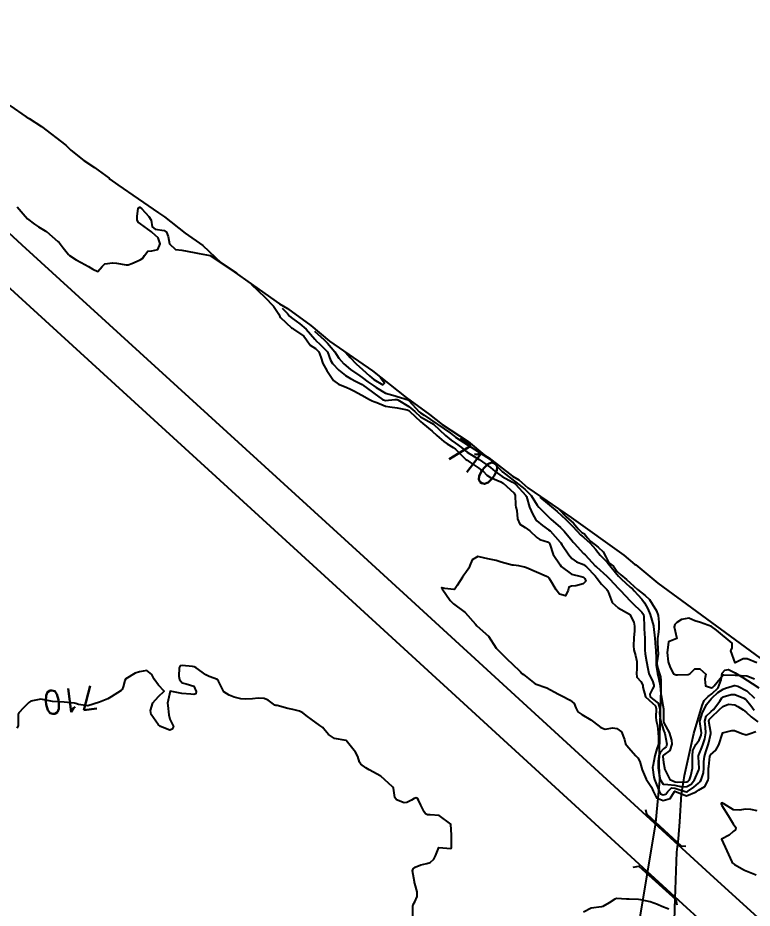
# Model space of a CAD drawing. Header units: metres. Extents: x 307586 to 320046, y 7427249 to 7434250.
# Drawn here: x 309109.8 to 309234.7, y 7432867.9 to 7433019.2 of the extents above; entities that cross this region are included whole.
import ezdxf
from ezdxf.enums import TextEntityAlignment as Align

# ---------------------------------------------------------------- set-up
doc = ezdxf.new("R2010")
doc.units = ezdxf.units.M
doc.header["$MEASUREMENT"] = 0
for name, color, linetype in [('Area', 45, 'Continuous'), ('Cotas', 45, 'Continuous'), ('Curvas de Nivel 1m', 11, 'Continuous'), ('Curvas de Nivel 5m', 15, 'Continuous'), ('Hidrografia', 140, 'Continuous'), ('Pontes_Viadutos_Tubos', 190, 'Continuous'), ('Vias Primárias', 230, 'Continuous')]:
    doc.layers.add(name, color=color, linetype=linetype)
doc.styles.add('Style-STANDARD', font='STANDARD.shx')

msp = doc.modelspace()

# ---------------------------------------------------------------- linework, layer by layer
at = {"layer": 'Area'}
msp.add_polyline3d([(309108.46, 7433004.32, 713.68), (309111.24, 7433002.34, 714.1), (309111.75, 7433002.08, 715.02), (309113.87, 7433000.73, 715.38), (309117.98, 7432997.58, 714.8), (309118.85, 7432996.7, 715.53), (309121.07, 7432994.93, 715.01), (309122.83, 7432993.76, 713.95), (309125.33, 7432991.92, 709.45), (309125.48, 7432991.76, 709.61), (309126.83, 7432990.84, 709.78), (309133.73, 7432986.04, 712.91), (309134.76, 7432985.38, 711.65), (309138.27, 7432982.61, 710.31), (309141.28, 7432980.52, 710.34), (309144.42, 7432977.57, 710.86), (309145.24, 7432977, 712.9), (309150.87, 7432973.03, 717.42), (309154.29, 7432970.6, 717.83), (309155.69, 7432969.82, 713.7), (309159.64, 7432966.91, 716.22), (309162.82, 7432964.26, 711.12), (309170.1, 7432959.22, 714.27), (309175.85, 7432954.67, 710.77), (309179.82, 7432951.77, 710.67), (309182, 7432950.1, 711.29), (309186.41, 7432947.18, 711.28), (309189.17, 7432944.9, 711.03), (309189.92, 7432944.44, 710.95), (309193.92, 7432941.28, 715.6), (309195.01, 7432940.68, 713.66), (309196.55, 7432939.3, 716.31), (309203.93, 7432934.28, 715.03), (309212.86, 7432927.86, 714.83), (309214.74, 7432926.32, 716.64), (309214.89, 7432926.25, 711.29), (309218.65, 7432923.11, 714.65), (309239.24, 7432908.04, 705.91)], dxfattribs=at)
at = {"layer": 'Curvas de Nivel 1m', "flags": 128}
for points, elevation in [([(309154.76, 7432969.86), (309155.35, 7432969.31), (309155.7, 7432968.94), (309156.03, 7432968.52), (309156.5, 7432968.09), (309157.78, 7432967.21), (309158.86, 7432966.3), (309160.34, 7432964.59), (309160.42, 7432964.47), (309160.43, 7432964.45), (309160.45, 7432964.44), (309161.27, 7432963.63), (309162.43, 7432962.49), (309162.46, 7432962.45), (309162.96, 7432960.99), (309163.3, 7432960.44), (309164.4, 7432959.33), (309165.53, 7432958.41), (309166.38, 7432957.89), (309167.36, 7432957.4), (309168.37, 7432956.87), (309168.66, 7432956.67), (309169.07, 7432956.37), (309170.35, 7432955.42), (309171.83, 7432954.34), (309172.33, 7432954.17), (309173.95, 7432954.31), (309174.3, 7432954.34), (309174.43, 7432954.3), (309176.32, 7432953.15), (309177.3, 7432952.27), (309178.3, 7432951.41), (309180.21, 7432950.32), (309180.5, 7432950.12), (309182.55, 7432948.21), (309183.5, 7432947.44), (309184.25, 7432946.94), (309185.25, 7432946.17), (309186.23, 7432945.39), (309188.16, 7432944.19), (309188.24, 7432944.14), (309189.4, 7432943.32), (309190.2, 7432942.76), (309191.01, 7432942.1), (309192.18, 7432941.25), (309193.96, 7432940.28), (309194.43, 7432939.94), (309196.22, 7432938.04), (309196.33, 7432937.85), (309196.8, 7432936.03), (309197.37, 7432934.77), (309197.82, 7432934.02), (309198.09, 7432933.7), (309199.03, 7432932.95), (309200.08, 7432932.2), (309200.32, 7432931.99), (309202.05, 7432930.08), (309202.14, 7432929.97), (309202.33, 7432929.68), (309203.49, 7432927.96), (309204.02, 7432927.29), (309204.81, 7432926.74), (309206.01, 7432926.29), (309206.53, 7432925.91), (309207.98, 7432924.35), (309208.35, 7432923.89), (309209.04, 7432922.96), (309209.95, 7432922.04), (309210.1, 7432921.87), (309210.19, 7432921.63), (309210.87, 7432919.86), (309211.92, 7432918.96), (309213.85, 7432917.83), (309213.9, 7432917.79), (309214.55, 7432916.48), (309214.66, 7432915.82), (309214.66, 7432915.03), (309214.59, 7432913.82), (309214.49, 7432912.48), (309214.56, 7432911.82), (309214.85, 7432910.84), (309215.08, 7432909.81), (309215.1, 7432908.51), (309215, 7432907.81), (309215.1, 7432907.14), (309215.77, 7432906.39), (309216.08, 7432905.8), (309216.09, 7432905.46), (309216.55, 7432903.79), (309217.72, 7432902.71), (309218.22, 7432902.28), (309218.36, 7432901.77), (309218.31, 7432900.38), (309218.37, 7432899.77), (309218.58, 7432898.87), (309218.7, 7432897.76), (309218.77, 7432896.88), (309218.76, 7432895.76), (309218.45, 7432894.95), (309218.13, 7432893.77), (309217.77, 7432891.96), (309217.76, 7432891.78), (309217.96, 7432890.16), (309218.06, 7432889.77), (309218.41, 7432888.92), (309218.87, 7432887.76), (309219.11, 7432887.33), (309219.54, 7432887.17), (309220, 7432887.29), (309220.34, 7432887.74), (309220.97, 7432888.32), (309221.55, 7432888.29), (309223.3, 7432887.71), (309223.54, 7432887.65), (309223.71, 7432887.71), (309224.79, 7432888.46), (309225.56, 7432889.13), (309225.85, 7432889.4), (309226.02, 7432889.68), (309226.39, 7432890.87), (309226.46, 7432891.67), (309226.44, 7432892.83), (309226.56, 7432893.67), (309226.81, 7432894.48), (309227.19, 7432895.66), (309227.29, 7432896.02), (309227.66, 7432897.59), (309227.67, 7432897.66), (309227.66, 7432897.72), (309227.32, 7432899.66), (309227.39, 7432899.97), (309227.7, 7432900.29), (309229.12, 7432901.64), (309229.72, 7432902.17), (309230.67, 7432902.57), (309231.72, 7432902.46), (309232.27, 7432902.15), (309233.14, 7432901.6), (309233.71, 7432901.17), (309234.54, 7432900.42), (309235.62, 7432899.56)], 709), ([(309160.26, 7432965.95), (309161.37, 7432965.01), (309161.92, 7432964.46), (309162.45, 7432963.89), (309163.72, 7432962.43), (309164, 7432962), (309164.42, 7432961.33), (309165.25, 7432960.41), (309166.4, 7432959.45), (309167.96, 7432958.38), (309168.38, 7432958.09), (309169.36, 7432957.35), (309170.37, 7432956.63), (309170.76, 7432956.35), (309172.35, 7432955.43), (309173.58, 7432955.08), (309176.21, 7432954.28), (309176.33, 7432954.19), (309178.06, 7432952.26), (309178.31, 7432952.04), (309178.9, 7432951.66), (309183.37, 7432948.64), (309183.96, 7432948.18), (309184.13, 7432948.05), (309184.26, 7432947.96), (309185.01, 7432947.42), (309190.21, 7432944.11)], 708), ([(309165.51, 7432962.36), (309166.33, 7432961.45), (309167.36, 7432960.39), (309168.4, 7432959.46), (309169.62, 7432958.36), (309170.03, 7432958.01), (309170.38, 7432957.75), (309171.86, 7432956.85), (309172.16, 7432957.13), (309171.43, 7432958.05)], 707), ([(309190.21, 7432944.11), (309192.17, 7432942.09), (309192.19, 7432942.07), (309192.24, 7432942.04), (309196.01, 7432939.12), (309197.1, 7432938.03), (309198.13, 7432936.38), (309198.39, 7432936.02), (309200.1, 7432934.32), (309200.47, 7432933.99), (309202.08, 7432932.6), (309202.7, 7432931.96), (309204.06, 7432930.3), (309204.22, 7432930.11), (309204.39, 7432929.94), (309206.03, 7432928.19), (309206.28, 7432927.92), (309208, 7432926.08), (309208.1, 7432925.99), (309208.2, 7432925.9), (309209.98, 7432924.32), (309210.43, 7432923.87), (309211.96, 7432922.23), (309212.32, 7432921.85), (309213.94, 7432920.13), (309214.08, 7432919.98), (309214.24, 7432919.83), (309215.91, 7432918.22), (309216.19, 7432917.8), (309216.29, 7432917.4), (309216.32, 7432915.8), (309216.33, 7432915.34), (309216.42, 7432913.79), (309216.43, 7432913.21), (309216.45, 7432911.79), (309216.5, 7432911.12), (309216.74, 7432909.79), (309216.93, 7432908.65), (309217.14, 7432907.79), (309217.77, 7432906.38), (309217.93, 7432905.95), (309217.97, 7432905.78), (309217.97, 7432905.57), (309217.75, 7432905.16), (309217.27, 7432904.26), (309217.36, 7432903.78), (309217.73, 7432903.48), (309218.69, 7432902.74), (309218.96, 7432901.76), (309218.94, 7432901), (309219.07, 7432899.76), (309219.67, 7432897.97), (309219.76, 7432897.75), (309219.81, 7432897.6), (309220.15, 7432895.74), (309220.06, 7432895.32), (309219.63, 7432894.96), (309219.02, 7432894.36), (309218.83, 7432893.76), (309218.72, 7432892.88), (309218.72, 7432891.76), (309218.79, 7432890.97), (309219.03, 7432889.76), (309219.56, 7432888.94), (309220.37, 7432888.93), (309221.56, 7432888.82), (309222.74, 7432888.54), (309223.56, 7432888.56), (309224.29, 7432888.97), (309224.86, 7432889.69), (309225.59, 7432891.42), (309225.66, 7432891.62), (309225.66, 7432891.68), (309225.6, 7432892.6), (309225.53, 7432893.6), (309225.52, 7432893.68), (309225.54, 7432893.76), (309225.62, 7432893.96), (309226.13, 7432895.18), (309226.31, 7432895.67), (309226.64, 7432896.68), (309226.8, 7432897.67), (309226.72, 7432898.63), (309226.61, 7432899.67), (309226.87, 7432900.5), (309227.71, 7432901.29), (309228.11, 7432901.65), (309229.18, 7432903.09), (309229.54, 7432903.63), (309229.63, 7432903.73), (309229.74, 7432903.79), (309231.14, 7432904.21), (309231.74, 7432904.21), (309233.25, 7432903.59), (309233.55, 7432903.41), (309233.73, 7432903.23), (309234.46, 7432902.32), (309235.01, 7432901.57)], 708), ([(309198.56, 7432937.74), (309201.51, 7432935.28), (309202.99, 7432933.96), (309204.08, 7432932.86), (309204.94, 7432931.94), (309205.5, 7432931.36), (309206.06, 7432930.87), (309207.16, 7432929.91), (309208.04, 7432928.9), (309208.84, 7432927.89), (309209.43, 7432927.29), (309210.01, 7432926.69), (309210.71, 7432925.86), (309211.98, 7432924.31), (309212.4, 7432923.85), (309213.96, 7432922.45), (309214.31, 7432922.17), (309214.64, 7432921.82), (309215.26, 7432921.12), (309215.94, 7432920.4), (309216.4, 7432919.8), (309216.93, 7432918.78), (309217.34, 7432917.79), (309217.88, 7432915.87), (309217.9, 7432915.8), (309217.9, 7432915.78), (309217.9, 7432915.76), (309218.11, 7432913.78), (309218.27, 7432912.21), (309218.29, 7432911.77), (309218.34, 7432910.29), (309218.34, 7432909.77), (309218.37, 7432909.21), (309218.61, 7432907.77), (309218.82, 7432906.81), (309219.03, 7432905.76), (309219.16, 7432904.34), (309219.24, 7432903.76), (309219.35, 7432903.38), (309219.58, 7432901.75), (309219.58, 7432901.62), (309219.59, 7432899.75), (309219.69, 7432899.4), (309220.57, 7432897.74), (309220.96, 7432896.43), (309221.01, 7432895.74), (309220.69, 7432894.67), (309219.61, 7432893.88), (309219.55, 7432893.82), (309219.52, 7432893.75), (309219.52, 7432893.66), (309219.6, 7432892.66), (309219.75, 7432891.75), (309219.79, 7432891.55), (309220.69, 7432889.74), (309221.57, 7432889.38), (309221.99, 7432889.3), (309223.57, 7432889.34), (309223.82, 7432889.46), (309224.01, 7432889.7), (309224.27, 7432890.39), (309224.51, 7432891.7), (309224.56, 7432892.66), (309224.55, 7432893.7), (309224.62, 7432894.7), (309225.11, 7432895.69), (309225.65, 7432896.46), (309226.02, 7432897.31), (309226.06, 7432897.68), (309225.77, 7432899.6), (309225.77, 7432899.68), (309226.25, 7432901.13), (309226.51, 7432901.67), (309226.91, 7432902.48), (309227.73, 7432903.48), (309227.91, 7432903.66), (309228.85, 7432904.54), (309229.76, 7432905.11), (309230.13, 7432905.26), (309231.26, 7432905.62), (309231.63, 7432905.75), (309231.76, 7432905.75), (309232.26, 7432905.61), (309233.75, 7432904.82), (309235.07, 7432903.57)], 707), ([(309235.48, 7432909.56), (309233.82, 7432910.27), (309233.17, 7432910.25), (309231.81, 7432909.61), (309231.06, 7432911.62), (309231.29, 7432912.16), (309231.27, 7432912.9), (309228.63, 7432915.15), (309227.78, 7432915.76), (309225.89, 7432916.46), (309224.93, 7432916.73), (309223.9, 7432917.16), (309222.65, 7432916.97), (309221.89, 7432916.44), (309221.54, 7432916.08), (309221.41, 7432915.73), (309221.85, 7432913.73), (309220.45, 7432913.14), (309220.28, 7432911.75), (309220.25, 7432911.32), (309220.41, 7432909.74), (309220.72, 7432908.82), (309221.3, 7432907.73), (309221.78, 7432907.56), (309221.96, 7432907.55), (309223.78, 7432907.58), (309224.06, 7432907.71), (309224.94, 7432908.54), (309225.8, 7432908.57), (309226.82, 7432907.67), (309226.61, 7432906.83), (309226.75, 7432905.67), (309227.76, 7432905.36), (309227.98, 7432905.44), (309228.22, 7432905.65), (309229.78, 7432907.53), (309229.85, 7432907.56), (309231.78, 7432907.5), (309231.89, 7432907.5), (309233.78, 7432907.39), (309235.09, 7432906.88)], 706)]:
    msp.add_lwpolyline(points, dxfattribs=dict(at, elevation=elevation))
at = {"layer": 'Curvas de Nivel 5m', "elevation": 710, "flags": 128}
for points in [[(309109.69, 7432987.09), (309110.71, 7432985.89), (309111.49, 7432985.06), (309112.68, 7432984.1), (309113.34, 7432983.7), (309114.47, 7432983.02), (309114.6, 7432982.95), (309114.67, 7432982.89), (309115.64, 7432982.03), (309116.65, 7432981.18), (309116.86, 7432981), (309117.53, 7432980.1), (309118.42, 7432978.98), (309118.62, 7432978.8), (309119.74, 7432978.09), (309120.61, 7432977.6), (309121.82, 7432976.94), (309122.6, 7432976.47), (309123.43, 7432976.08), (309124.19, 7432976.91), (309124.61, 7432977.36), (309125.91, 7432977.58), (309126.61, 7432977.51), (309128.23, 7432977.24), (309128.61, 7432977.24), (309129.19, 7432977.43), (309130.62, 7432978.07), (309131.08, 7432978.37), (309131.34, 7432978.82), (309131.91, 7432979.54), (309132.63, 7432979.57), (309133.61, 7432979.82), (309134.03, 7432980.79), (309133.68, 7432981.81), (309132.67, 7432982.71), (309132.53, 7432982.81), (309130.69, 7432984.2), (309130.29, 7432984.44), (309130.09, 7432984.84), (309130.13, 7432985.41), (309130.26, 7432986.84), (309130.57, 7432986.99), (309130.93, 7432986.72), (309132.07, 7432985.45), (309132.47, 7432984.81), (309132.68, 7432983.67), (309133.17, 7432983.3), (309134.68, 7432983.03), (309135.09, 7432982.78), (309135.39, 7432982.05), (309135.63, 7432980.77), (309136.64, 7432979.85), (309137.68, 7432979.71), (309138.64, 7432979.56), (309140.09, 7432979.25), (309140.63, 7432979.17), (309142.54, 7432978.78), (309147.06, 7432975.78)], [(309149.47, 7432973.93), (309151.84, 7432971.71), (309153.27, 7432970.19), (309154.19, 7432968.86), (309154.32, 7432968.54), (309154.37, 7432968.41), (309154.5, 7432968.27), (309156.36, 7432966.52), (309156.48, 7432966.43), (309156.7, 7432966.3), (309158.46, 7432965.08), (309158.91, 7432964.49), (309159.55, 7432963.59), (309160.44, 7432962.98), (309160.98, 7432962.46), (309161.36, 7432961.52), (309161.69, 7432960.46), (309162.39, 7432959.25), (309162.91, 7432958.44), (309163.49, 7432957.54), (309164.37, 7432956.96), (309165.67, 7432956.41), (309166.36, 7432956.07), (309166.93, 7432955.81), (309168.34, 7432955.08), (309169.63, 7432954.36), (309170.08, 7432954.1), (309170.33, 7432954), (309170.87, 7432953.8), (309172.32, 7432953.22), (309173.07, 7432953.07), (309174.32, 7432952.92), (309176.01, 7432952.59), (309176.31, 7432952.44), (309176.49, 7432952.28), (309178.3, 7432950.57), (309178.68, 7432950.25), (309180.27, 7432948.94), (309181.07, 7432948.22), (309182.25, 7432947.19), (309182.83, 7432946.78), (309183.83, 7432946.19), (309184.24, 7432945.88), (309186.02, 7432944.16), (309186.21, 7432944), (309186.65, 7432943.71), (309188.2, 7432942.65), (309188.51, 7432942.45), (309188.93, 7432942.13), (309189.54, 7432941.47), (309190.18, 7432941.08), (309191.93, 7432940.34), (309192.17, 7432940.19), (309192.32, 7432940.09), (309194.15, 7432938.49), (309194.38, 7432938.07), (309194.45, 7432936.39), (309194.51, 7432936.06), (309194.69, 7432935.48), (309194.78, 7432934.06), (309195.18, 7432933.15), (309196.08, 7432932.61), (309196.87, 7432932.03), (309198.06, 7432930.86), (309198.58, 7432930.54), (309200.05, 7432930.08), (309200.17, 7432929.99), (309200.29, 7432929.75), (309200.87, 7432927.98), (309202.01, 7432926.22), (309202.23, 7432925.97), (309203.98, 7432924.64), (309205.63, 7432924.27), (309205.98, 7432924.17), (309206.23, 7432923.92), (309206.41, 7432923.47), (309205.96, 7432923.02), (309204.7, 7432922.68), (309203.96, 7432922.63), (309203.49, 7432922.42), (309203.39, 7432921.96), (309202.93, 7432920.97), (309201.95, 7432921.26), (309201.36, 7432921.98), (309200.45, 7432923.5), (309200.17, 7432923.99), (309199.98, 7432924.14), (309199.72, 7432924.25), (309197.99, 7432924.97), (309196.3, 7432925.74), (309196, 7432925.85), (309195.02, 7432926.05), (309194.13, 7432926.19), (309194, 7432926.18), (309193.88, 7432926.2), (309192.01, 7432926.71), (309191.15, 7432926.96), (309190.01, 7432927.19), (309189.25, 7432927.36), (309188.02, 7432927.66), (309187.08, 7432927.09), (309186.68, 7432926.15), (309186.49, 7432925.66), (309185.98, 7432924.93), (309185.66, 7432924.48), (309185.45, 7432924.17), (309184.5, 7432922.72), (309184.16, 7432922.19), (309183.95, 7432922.05), (309182.42, 7432922.21), (309181.95, 7432922.32), (309181.85, 7432922.32), (309181.9, 7432922.21), (309181.95, 7432922.14), (309183.34, 7432920.2), (309183.92, 7432919.62), (309185.9, 7432918.16), (309187.64, 7432916.14), (309187.88, 7432915.88), (309189.85, 7432914.11), (309191.15, 7432912.1), (309191.83, 7432911.38), (309193.13, 7432910.08), (309193.8, 7432909.45), (309195.27, 7432908.05), (309195.53, 7432907.79), (309195.78, 7432907.6), (309197.76, 7432906.02), (309199.75, 7432905.35), (309201.04, 7432904.68), (309201.74, 7432904.27), (309202.34, 7432903.96), (309203.73, 7432903.27), (309204.44, 7432902.66), (309204.72, 7432901.93), (309205.06, 7432901.28), (309205.7, 7432900.8), (309207.23, 7432899.9), (309207.69, 7432899.58), (309208.97, 7432898.59), (309209.67, 7432898.33), (309210.98, 7432898.55), (309211.67, 7432898.45), (309212.44, 7432897.84), (309212.95, 7432896.54), (309213.15, 7432895.83), (309213.63, 7432895.18), (309214.92, 7432893.81), (309215.26, 7432893.45), (309215.6, 7432892.82), (309215.89, 7432891.8), (309215.99, 7432891.39), (309216.64, 7432889.79), (309217.55, 7432888.46), (309217.83, 7432887.78), (309218.39, 7432886.62), (309219.53, 7432886.22), (309220.75, 7432886.51), (309221.45, 7432887.73), (309221.5, 7432887.78), (309221.54, 7432887.78), (309221.65, 7432887.73), (309223.54, 7432886.98), (309225.17, 7432887.69), (309225.37, 7432887.85), (309225.55, 7432887.96), (309226.63, 7432888.59), (309227.19, 7432889.66), (309227.24, 7432890), (309227.28, 7432891.66), (309227.29, 7432891.97), (309227.49, 7432893.66), (309227.51, 7432893.76), (309227.62, 7432893.97), (309228.51, 7432894.77), (309229, 7432895.64), (309229.63, 7432897.6), (309229.63, 7432897.63), (309229.63, 7432897.66), (309229.66, 7432897.71), (309231.2, 7432898.09), (309231.67, 7432898.06), (309232.95, 7432897.6), (309233.66, 7432897.34), (309234.35, 7432897.58), (309235.31, 7432897.93)], [(309176.99, 7432866.56), (309176.98, 7432868.26), (309177.05, 7432868.52), (309177.31, 7432868.97), (309177.71, 7432869.88), (309177.75, 7432870.25), (309177.73, 7432870.65), (309177.35, 7432872.09), (309177.29, 7432872.26), (309177.26, 7432872.36), (309176.94, 7432874.26), (309177.05, 7432874.59), (309177.38, 7432874.84), (309178.37, 7432875.26), (309179.39, 7432875.5), (309179.95, 7432875.67), (309180.57, 7432876.22), (309180.86, 7432876.77), (309181.42, 7432878.21), (309183.42, 7432878.04), (309183.57, 7432878.19), (309183.55, 7432880.09), (309183.55, 7432880.19), (309183.55, 7432880.28), (309183.47, 7432882.19), (309181.49, 7432883.63), (309179.95, 7432883.76), (309179.49, 7432883.76), (309179.16, 7432883.91), (309178.94, 7432884.24), (309178.35, 7432885.41), (309177.94, 7432886.25), (309177.78, 7432886.51), (309177.53, 7432886.62), (309177.23, 7432886.56), (309176.75, 7432886.27), (309175.95, 7432885.84), (309175.52, 7432885.81), (309174.21, 7432886.3), (309173.91, 7432886.68), (309173.68, 7432888.31), (309173.55, 7432888.54), (309171.57, 7432890.33), (309169.58, 7432891.38), (309168.97, 7432891.75), (309168.17, 7432892.37), (309167.93, 7432892.71), (309167.61, 7432893.65), (309167.23, 7432894.38), (309165.64, 7432896.4), (309163.65, 7432896.74), (309162.63, 7432897.41), (309161.79, 7432898.45), (309161.66, 7432898.58), (309161.17, 7432898.95), (309159.69, 7432900.03), (309159.1, 7432900.48), (309158.29, 7432901.08), (309157.7, 7432901.35), (309156.59, 7432901.63), (309155.71, 7432901.85), (309153.93, 7432902.32), (309153.71, 7432902.35), (309153.54, 7432902.37), (309153.29, 7432902.55), (309152.41, 7432903.25), (309151.72, 7432903.53), (309150.7, 7432903.6), (309149.72, 7432903.48), (309148.5, 7432903.39), (309147.72, 7432903.44), (309146.6, 7432903.76), (309145.73, 7432904.11), (309144.85, 7432904.65), (309143.93, 7432906.49), (309143.85, 7432906.66), (309143.76, 7432906.74), (309142.33, 7432907.24), (309141.77, 7432907.54), (309140.14, 7432908.71), (309139.79, 7432908.89), (309139.54, 7432908.96), (309137.79, 7432909.15), (309137.44, 7432909.09), (309137.27, 7432908.75), (309137.2, 7432907.31), (309137.3, 7432906.74), (309137.75, 7432906.2), (309138.47, 7432906.01), (309139.75, 7432905.6), (309140.16, 7432904.71), (309140.1, 7432904.34), (309139.73, 7432904.23), (309139.25, 7432904.24), (309137.73, 7432904.36), (309135.73, 7432904.76), (309135.29, 7432902.76), (309135.3, 7432902.35), (309135.47, 7432900.76), (309135.68, 7432900.02), (309136.3, 7432898.75), (309136.09, 7432898.33), (309135.66, 7432898.15), (309134.08, 7432898.78), (309133.67, 7432899.12), (309132.49, 7432900.8), (309132.37, 7432901.47), (309132.79, 7432902.79), (309133.72, 7432903.88), (309134.73, 7432904.77), (309133.75, 7432905.78), (309132.98, 7432906.79), (309132.59, 7432907.61), (309131.78, 7432908.3), (309130.52, 7432908.08), (309129.77, 7432907.81), (309128.19, 7432906.85), (309128.01, 7432906.6), (309127.74, 7432905.53), (309127.56, 7432905.04), (309127.4, 7432904.86), (309125.72, 7432903.78), (309125.15, 7432903.46), (309123.71, 7432902.9), (309121.71, 7432902.3), (309120.15, 7432902.5), (309119.71, 7432902.66), (309119.48, 7432902.72), (309117.71, 7432902.92), (309115.71, 7432903), (309113.72, 7432903.39), (309112.01, 7432903.05), (309111.71, 7432902.86), (309110.81, 7432901.95), (309109.97, 7432901.07), (309109.89, 7432900.87), (309109.88, 7432899.07), (309109.86, 7432898.87), (309109.66, 7432898.47)], [(309235.51, 7432884.43), (309234.44, 7432884.64), (309233.51, 7432884.74), (309232.56, 7432884.54), (309231.51, 7432884.61), (309229.86, 7432885.63), (309229.52, 7432885.8), (309229.44, 7432885.63), (309229.52, 7432885.37), (309230.62, 7432883.62), (309231.48, 7432882.21), (309231.89, 7432881.61), (309231.85, 7432881.23), (309231.47, 7432880.9), (309230.78, 7432880.3), (309229.45, 7432879.63), (309230.37, 7432877.62), (309231.23, 7432875.79), (309231.33, 7432875.61), (309231.4, 7432875.54), (309231.68, 7432875.33), (309233.38, 7432874.35), (309235.37, 7432873.56)], [(309220.52, 7432867.74), (309219.31, 7432868.2), (309218.56, 7432868.52), (309217.32, 7432868.98), (309215.78, 7432869.34), (309215.33, 7432869.36), (309213.75, 7432869.4), (309213.33, 7432869.44), (309211.64, 7432869.54), (309211.33, 7432869.44), (309210.39, 7432868.79), (309209.31, 7432868.2), (309209.05, 7432868.13), (309207.3, 7432867.9), (309206, 7432867.21)]]:
    msp.add_lwpolyline(points, dxfattribs=at)
at = {"layer": 'Hidrografia', "elevation": 715.41}
for points in [[(309201.73, 7432935.77), (309203.08, 7432934.4), (309204.3, 7432933.3), (309205.08, 7432932.33), (309205.72, 7432931.75), (309206.18, 7432931.49), (309206.63, 7432930.91), (309207.27, 7432930.2), (309208.5, 7432929.23), (309209.34, 7432928.46), (309209.79, 7432927.62), (309210.31, 7432926.59), (309211.08, 7432926.01), (309211.66, 7432925.17), (309212.37, 7432924.52), (309213.34, 7432923.75), (309215.16, 7432922.06), (309216.51, 7432921.02), (309217.22, 7432920.32), (309217.68, 7432919.61), (309218.39, 7432918.44), (309218.71, 7432917.61), (309218.84, 7432916.51), (309218.84, 7432915.41), (309218.71, 7432914.38), (309218.58, 7432913.73), (309218.58, 7432913.02), (309218.64, 7432911.99), (309218.71, 7432911.02), (309218.58, 7432910.31), (309218.45, 7432909.61), (309218.51, 7432909.02), (309218.84, 7432908.06), (309219.1, 7432907.22), (309219.16, 7432906.64), (309219.16, 7432905.07), (309218.97, 7432899.32), (309218.84, 7432892.16), (309218.9, 7432889.58), (309218.25, 7432882.39), (309215.56, 7432866.37)], [(309221.45, 7432865.55), (309221.55, 7432867.92), (309221.86, 7432877.43), (309222.17, 7432879.7), (309222.38, 7432882.59), (309222.69, 7432887.34), (309223, 7432889.3), (309223.2, 7432890.43), (309224.76, 7432897.59), (309226.2, 7432902.34), (309226.51, 7432903.17), (309227.23, 7432903.89), (309227.85, 7432904.3), (309228.89, 7432905.33), (309229.4, 7432906.68), (309229.61, 7432907.81), (309230.02, 7432908.33), (309230.64, 7432908.43), (309231.78, 7432907.91), (309233.12, 7432907.09), (309234.67, 7432906.06), (309235.81, 7432905.33)]]:
    msp.add_lwpolyline(points, dxfattribs=at)
at = {"layer": 'Pontes_Viadutos_Tubos'}
for points in [[(309216.56, 7432884.69), (309216.73, 7432883.94), (309222.59, 7432878.51), (309223.43, 7432878.41)], [(309214.47, 7432874.88), (309215.39, 7432875.05), (309221.73, 7432869.36), (309221.9, 7432868.48)]]:
    msp.add_lwpolyline(points, dxfattribs=at)
at = {"layer": 'Vias Primárias'}
for points in [[(309068.68, 7433019.19), (309110.51, 7432980.64), (309168.6, 7432927.64), (309228.14, 7432873.12), (309282.98, 7432823.29), (309329.07, 7432783.1), (309355.56, 7432762), (309388.93, 7432741.4), (309421.67, 7432726.94), (309443.65, 7432719.43), (309471.52, 7432713.02), (309511.46, 7432708.15)], [(309105.84, 7432975.56), (309163.95, 7432922.55), (309223.5, 7432868.03), (309278.39, 7432818.14), (309324.65, 7432777.8), (309351.58, 7432756.35), (309385.71, 7432735.28), (309419.16, 7432720.51), (309441.76, 7432712.78), (309470.33, 7432706.22), (309510.92, 7432701.26)]]:
    msp.add_lwpolyline(points, dxfattribs=at)

# ---------------------------------------------------------------- texts
at = {"layer": 'Cotas', "style": 'Style-STANDARD'}
for rotation, p in [(323.4567, (309187.26, 7432943.67, 710)), (187.0066, (309118.8, 7432903.28, 710))]:
    msp.add_text('710', height=4, rotation=rotation, dxfattribs=at).set_placement(p, align=Align.MIDDLE_CENTER)

doc.saveas('drawing.dxf')
